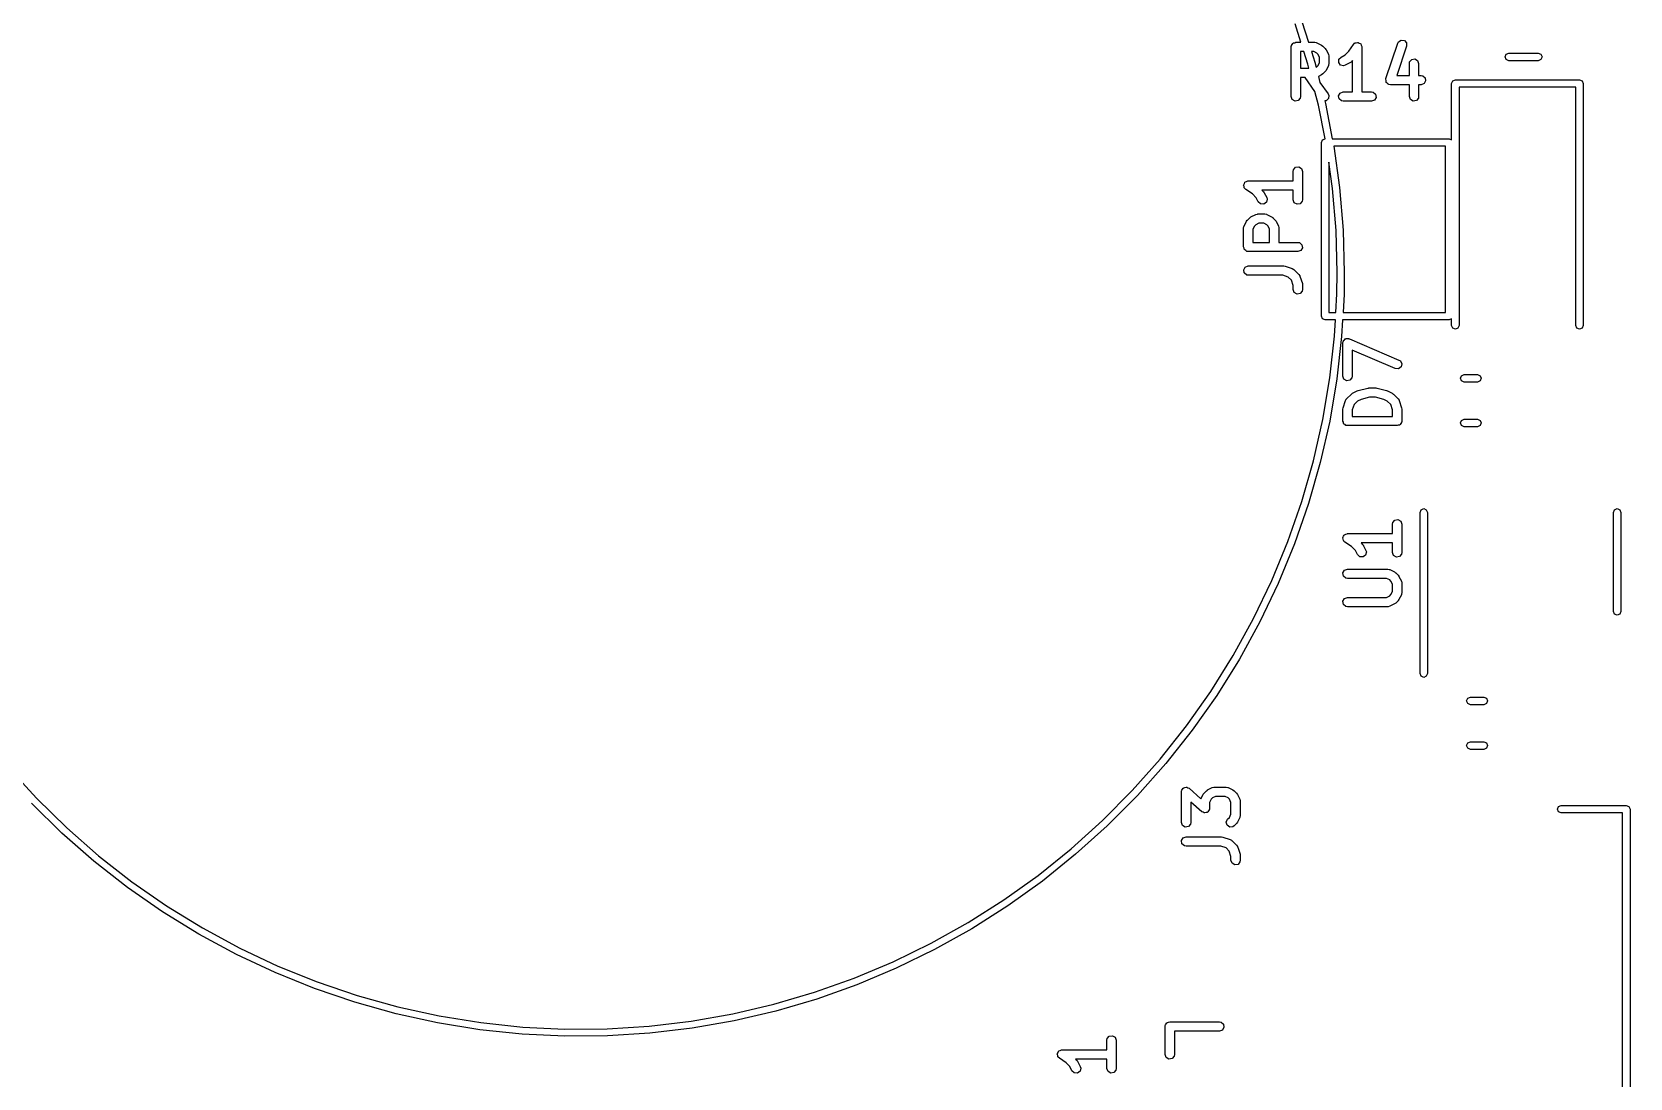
# Model space of a CAD drawing. Extents: x 158.4 to 199.9, y -104.2 to -37.4.
# Drawn here: x 174.15 to 199.92, y -70.98 to -54.12 of the extents above; entities that cross this region are included whole.
import ezdxf

# ---------------------------------------------------------------- set-up
doc = ezdxf.new("R2010")
doc.units = 0
doc.layers.add('BLACK', color=7, linetype='CONTINUOUS')

msp = doc.modelspace()

# ---------------------------------------------------------------- linework, layer by layer
at = {"layer": 'BLACK', "linetype": 'CONTINUOUS'}
for p, q in [((194.611, -54.2869), (194.517, -53.9895)), ((194.625, -53.9517), (194.732, -54.2869)), ((194.454, -54.3619), (194.455, -54.3522)), ((194.455, -54.3489), (194.456, -54.346)), ((194.455, -54.3522), (194.455, -54.3489)), ((194.456, -54.346), (194.458, -54.3363)), ((194.458, -54.3363), (194.471, -54.3213)), ((194.471, -54.3213), (194.48, -54.3045)), ((194.48, -54.3045), (194.487, -54.3021)), ((194.487, -54.3021), (194.491, -54.297)), ((194.491, -54.297), (194.51, -54.2936)), ((194.51, -54.2936), (194.529, -54.2869)), ((194.529, -54.2869), (194.611, -54.2869)), ((194.732, -54.2869), (194.833, -54.2869)), ((194.833, -54.2869), (194.859, -54.2914)), ((194.859, -54.2914), (194.862, -54.2943)), ((194.862, -54.2943), (194.867, -54.2948)), ((194.867, -54.2948), (194.943, -54.3329)), ((194.943, -54.3329), (194.961, -54.3463)), ((194.961, -54.3463), (194.963, -54.347)), ((194.963, -54.347), (195.001, -54.3851)), ((195.385, -54.4284), (195.457, -54.3203)), ((195.457, -54.3203), (195.475, -54.3015)), ((195.475, -54.3015), (195.479, -54.3003)), ((195.479, -54.3003), (195.482, -54.297)), ((195.482, -54.297), (195.503, -54.2932)), ((195.503, -54.2932), (195.524, -54.2871)), ((195.524, -54.2871), (195.528, -54.2888)), ((195.528, -54.2888), (195.532, -54.288)), ((195.532, -54.288), (195.551, -54.2989)), ((195.551, -54.2989), (195.571, -54.3077)), ((195.571, -54.3077), (195.573, -54.3115)), ((195.573, -54.3115), (195.576, -54.3137)), ((195.576, -54.3137), (195.584, -54.3341)), ((195.584, -54.3341), (195.594, -54.3537)), ((195.594, -54.3537), (195.593, -54.3578)), ((195.593, -54.3578), (195.594, -54.3619)), ((195.981, -54.8715), (196.172, -54.3001)), ((196.314, -54.3475), (196.156, -54.8202)), ((196.172, -54.3001), (196.184, -54.2772)), ((196.184, -54.2772), (196.228, -54.2503)), ((196.228, -54.2503), (196.279, -54.2579)), ((196.279, -54.2579), (196.313, -54.2962)), ((196.313, -54.2962), (196.314, -54.3475)), ((194.454, -55.1619), (194.454, -54.3619)), ((194.604, -54.4369), (194.604, -54.706)), ((194.659, -54.4369), (194.604, -54.4369)), ((194.723, -54.6386), (194.659, -54.4369)), ((194.779, -54.4369), (194.833, -54.6069)), ((194.816, -54.4369), (194.779, -54.4369)), ((194.865, -54.4616), (194.816, -54.4369)), ((194.833, -54.6069), (194.854, -54.6869)), ((194.886, -54.4825), (194.865, -54.4616)), ((194.911, -54.532), (194.886, -54.4825)), ((194.886, -54.6603), (194.911, -54.6109)), ((194.911, -54.6109), (194.911, -54.532)), ((195.001, -54.3851), (195.014, -54.4034)), ((195.014, -54.4034), (195.015, -54.4046)), ((195.015, -54.4046), (195.053, -54.4807)), ((195.053, -54.4807), (195.06, -54.5057)), ((195.06, -54.5057), (195.059, -54.5101)), ((195.059, -54.5101), (195.061, -54.5143)), ((195.061, -54.5143), (195.061, -54.6286)), ((195.219, -54.6119), (195.222, -54.5606)), ((195.249, -54.6531), (195.219, -54.6119)), ((195.222, -54.5606), (195.257, -54.5234)), ((195.257, -54.5234), (195.322, -54.4907)), ((195.322, -54.4907), (195.385, -54.4284)), ((195.42, -54.6054), (195.401, -54.6183)), ((195.444, -54.5811), (195.42, -54.6054)), ((195.444, -55.0869), (195.444, -54.5811)), ((195.594, -54.3619), (195.594, -55.0869)), ((196.358, -54.6286), (196.363, -54.6029)), ((196.363, -54.6029), (196.396, -54.5636)), ((196.396, -54.5636), (196.446, -54.5547)), ((196.446, -54.5547), (196.491, -54.5804)), ((196.491, -54.5804), (196.508, -54.6286)), ((197.903, -54.5225), (197.92, -54.4801)), ((197.92, -54.5649), (197.903, -54.5225)), ((197.92, -54.4801), (197.963, -54.4625)), ((197.963, -54.5825), (197.92, -54.5649)), ((197.963, -54.4625), (198.437, -54.4625)), ((198.437, -54.5825), (197.963, -54.5825)), ((198.437, -54.4625), (198.48, -54.4801)), ((198.48, -54.5649), (198.437, -54.5825)), ((198.48, -54.4801), (198.497, -54.5225)), ((198.497, -54.5225), (198.48, -54.5649)), ((194.604, -54.706), (194.74, -54.706)), ((194.68, -54.856), (194.604, -54.856)), ((194.604, -54.856), (194.604, -55.1619)), ((194.835, -55.0779), (194.68, -54.856)), ((194.74, -54.706), (194.723, -54.6386)), ((194.854, -54.6869), (194.865, -54.6812)), ((194.865, -54.6812), (194.886, -54.6603)), ((194.943, -54.8099), (194.892, -54.8356)), ((194.892, -54.8356), (194.917, -54.9326)), ((194.944, -54.8087), (194.943, -54.8099)), ((194.963, -54.7959), (194.944, -54.8087)), ((195.001, -54.7578), (194.963, -54.7959)), ((195.015, -54.7383), (195.001, -54.7563)), ((195.001, -54.7563), (195.001, -54.7578)), ((195.053, -54.6621), (195.015, -54.7383)), ((195.056, -54.6542), (195.053, -54.6577)), ((195.053, -54.6577), (195.053, -54.6621)), ((195.061, -54.6286), (195.056, -54.6542)), ((195.299, -54.665), (195.249, -54.6531)), ((195.324, -54.6576), (195.299, -54.665)), ((195.4, -54.6195), (195.324, -54.6576)), ((195.401, -54.6183), (195.4, -54.6195)), ((195.981, -54.8772), (195.981, -54.8715)), ((196.156, -54.8202), (196.358, -54.8202)), ((196.358, -54.8202), (196.358, -54.6286)), ((196.508, -54.6286), (196.508, -54.8202)), ((196.508, -54.8202), (196.548, -54.8202)), ((196.548, -54.8202), (196.573, -54.8248)), ((196.573, -54.8248), (196.613, -54.8577)), ((196.613, -54.8577), (196.621, -54.9083)), ((194.892, -55.2982), (194.835, -55.0779)), ((194.917, -54.9326), (195.047, -55.1189)), ((195.047, -55.1189), (195.058, -55.1425)), ((195.217, -55.1489), (195.242, -55.1045)), ((195.242, -55.1045), (195.29, -55.0869)), ((195.29, -55.0869), (195.444, -55.0869)), ((195.594, -55.0869), (195.748, -55.0869)), ((195.748, -55.0869), (195.773, -55.0914)), ((195.773, -55.0914), (195.813, -55.1244)), ((195.813, -55.1244), (195.821, -55.1749)), ((195.979, -54.8822), (195.981, -54.8772)), ((195.982, -54.9024), (195.979, -54.8822)), ((195.983, -54.9228), (195.982, -54.9024)), ((195.986, -54.9271), (195.983, -54.9228)), ((195.987, -54.9327), (195.986, -54.9271)), ((196.003, -54.9459), (195.987, -54.9327)), ((196.017, -54.9612), (196.003, -54.9459)), ((196.022, -54.962), (196.017, -54.9612)), ((196.027, -54.9657), (196.022, -54.962)), ((196.052, -54.9702), (196.027, -54.9657)), ((196.358, -54.9702), (196.052, -54.9702)), ((196.358, -55.1619), (196.358, -54.9702)), ((196.548, -54.9702), (196.508, -54.9702)), ((196.508, -54.9702), (196.508, -55.1619)), ((196.596, -54.9527), (196.548, -54.9702)), ((196.621, -54.9083), (196.596, -54.9527)), ((197.04, -54.95), (197.058, -54.9076)), ((197.04, -55.8566), (197.04, -54.95)), ((197.058, -54.9076), (197.1, -54.89)), ((197.1, -54.89), (199.1, -54.89)), ((199.04, -55.01), (197.16, -55.01)), ((197.16, -55.01), (197.16, -58.85)), ((199.04, -58.85), (199.04, -55.01)), ((199.1, -54.89), (199.142, -54.9076)), ((199.142, -54.9076), (199.16, -54.95)), ((199.16, -54.95), (199.16, -58.85)), ((194.471, -55.2101), (194.454, -55.1619)), ((194.516, -55.2358), (194.471, -55.2101)), ((194.566, -55.2269), (194.516, -55.2358)), ((194.599, -55.1876), (194.566, -55.2269)), ((194.604, -55.1619), (194.599, -55.1876)), ((194.999, -55.8403), (194.892, -55.2982)), ((195.017, -55.2299), (194.994, -55.232)), ((194.994, -55.232), (195.004, -55.2727)), ((195.004, -55.2727), (195.116, -55.84)), ((195.054, -55.1936), (195.017, -55.2299)), ((195.058, -55.1425), (195.054, -55.1936)), ((195.226, -55.1994), (195.217, -55.1489)), ((195.265, -55.2324), (195.226, -55.1994)), ((195.29, -55.2369), (195.265, -55.2324)), ((195.748, -55.2369), (195.29, -55.2369)), ((195.796, -55.2194), (195.748, -55.2369)), ((195.821, -55.1749), (195.796, -55.2194)), ((196.376, -55.2101), (196.358, -55.1619)), ((196.42, -55.2358), (196.376, -55.2101)), ((196.471, -55.2269), (196.42, -55.2358)), ((196.504, -55.1876), (196.471, -55.2269)), ((196.508, -55.1619), (196.504, -55.1876)), ((194.94, -55.9), (194.958, -55.8576)), ((194.94, -58.7), (194.94, -55.9)), ((194.958, -55.8576), (194.999, -55.8403)), ((195.116, -55.84), (197, -55.84)), ((197, -55.84), (197.04, -55.8566)), ((195.139, -55.96), (195.233, -56.6278)), ((196.94, -55.96), (195.139, -55.96)), ((196.94, -58.64), (196.94, -55.96)), ((194.487, -56.3667), (194.491, -56.341)), ((194.487, -56.5202), (194.487, -56.3667)), ((194.491, -56.341), (194.524, -56.3017)), ((194.524, -56.3017), (194.575, -56.2928)), ((194.575, -56.2928), (194.619, -56.3185)), ((194.619, -56.3185), (194.637, -56.3667)), ((194.637, -56.3667), (194.637, -56.8238)), ((195.119, -56.6406), (195.06, -56.221)), ((195.06, -56.221), (195.06, -58.64)), ((193.687, -56.5904), (193.689, -56.5865)), ((193.693, -56.6113), (193.687, -56.5904)), ((193.688, -56.5822), (193.699, -56.5634)), ((193.689, -56.5865), (193.688, -56.5822)), ((193.697, -56.6327), (193.693, -56.6113)), ((193.7, -56.6355), (193.697, -56.6327)), ((193.699, -56.5634), (193.708, -56.5434)), ((193.701, -56.6396), (193.7, -56.6355)), ((193.72, -56.6576), (193.701, -56.6396)), ((193.708, -56.5434), (193.712, -56.5415)), ((193.712, -56.5415), (193.714, -56.5378)), ((193.714, -56.5378), (193.734, -56.5303)), ((193.828, -56.7297), (193.72, -56.6576)), ((193.734, -56.5303), (193.754, -56.5207)), ((193.754, -56.5207), (193.758, -56.5217)), ((193.758, -56.5217), (193.762, -56.5202)), ((193.762, -56.5202), (194.487, -56.5202)), ((194.487, -56.6702), (193.981, -56.6702)), ((193.981, -56.6702), (194.005, -56.6946)), ((194.487, -56.8238), (194.487, -56.6702)), ((195.176, -57.3193), (195.119, -56.6406)), ((195.233, -56.6278), (195.291, -57.3128)), ((193.891, -56.792), (193.828, -56.7297)), ((193.923, -56.8573), (193.891, -56.792)), ((193.961, -56.8926), (193.923, -56.8573)), ((194.012, -56.8957), (193.961, -56.8926)), ((194.005, -56.6946), (194.018, -56.7129)), ((194.053, -56.8651), (194.012, -56.8957)), ((194.018, -56.7129), (194.019, -56.7141)), ((194.019, -56.7141), (194.058, -56.7903)), ((194.065, -56.8152), (194.053, -56.8651)), ((194.058, -56.7903), (194.065, -56.8152)), ((194.504, -56.872), (194.487, -56.8238)), ((194.549, -56.8977), (194.504, -56.872)), ((194.599, -56.8888), (194.549, -56.8977)), ((194.632, -56.8495), (194.599, -56.8888)), ((194.637, -56.8238), (194.632, -56.8495)), ((193.695, -57.2474), (193.733, -57.1712)), ((193.733, -57.1712), (193.746, -57.1532)), ((193.746, -57.1532), (193.747, -57.1517)), ((193.747, -57.1517), (193.785, -57.1136)), ((193.785, -57.1136), (193.803, -57.1008)), ((193.803, -57.1008), (193.805, -57.0996)), ((193.805, -57.0996), (193.881, -57.0615)), ((193.881, -57.0615), (193.906, -57.0541)), ((193.906, -57.0541), (193.91, -57.0551)), ((193.91, -57.0551), (193.914, -57.0536)), ((193.914, -57.0536), (194.029, -57.0536)), ((194.029, -57.0536), (194.054, -57.0581)), ((194.054, -57.0581), (194.058, -57.061)), ((194.058, -57.061), (194.062, -57.0615)), ((194.062, -57.0615), (194.138, -57.0996)), ((194.138, -57.0996), (194.156, -57.1129)), ((194.156, -57.1129), (194.158, -57.1136)), ((194.158, -57.1136), (194.196, -57.1517)), ((194.196, -57.1517), (194.209, -57.1701)), ((194.209, -57.1701), (194.21, -57.1712)), ((194.21, -57.1712), (194.248, -57.2474)), ((193.687, -57.281), (193.691, -57.2553)), ((193.687, -57.5857), (193.687, -57.281)), ((193.691, -57.2553), (193.694, -57.2519)), ((193.694, -57.2519), (193.695, -57.2474)), ((193.862, -57.2492), (193.837, -57.2987)), ((193.837, -57.2987), (193.837, -57.5107)), ((193.883, -57.2283), (193.862, -57.2492)), ((193.932, -57.2036), (193.883, -57.2283)), ((194.011, -57.2036), (193.932, -57.2036)), ((194.06, -57.2283), (194.011, -57.2036)), ((194.081, -57.2492), (194.06, -57.2283)), ((194.106, -57.2987), (194.081, -57.2492)), ((194.106, -57.5107), (194.106, -57.2987)), ((194.248, -57.2474), (194.255, -57.2724)), ((194.255, -57.2724), (194.254, -57.2767)), ((194.254, -57.2767), (194.256, -57.281)), ((194.256, -57.281), (194.256, -57.5107)), ((195.195, -58), (195.176, -57.3193)), ((195.291, -57.3128), (195.31, -58)), ((193.694, -57.604), (193.687, -57.5857)), ((193.697, -57.6232), (193.694, -57.604)), ((193.702, -57.6276), (193.697, -57.6232)), ((193.704, -57.6339), (193.702, -57.6276)), ((193.721, -57.6437), (193.704, -57.6339)), ((193.736, -57.6562), (193.721, -57.6437)), ((193.746, -57.6579), (193.736, -57.6562)), ((193.749, -57.6596), (193.746, -57.6579)), ((193.752, -57.659), (193.749, -57.6596)), ((193.762, -57.6607), (193.752, -57.659)), ((194.562, -57.6607), (193.762, -57.6607)), ((193.837, -57.5107), (194.106, -57.5107)), ((194.256, -57.5107), (194.562, -57.5107)), ((194.562, -57.5107), (194.588, -57.5152)), ((194.61, -57.6432), (194.562, -57.6607)), ((194.588, -57.5152), (194.627, -57.5482)), ((194.636, -57.5987), (194.61, -57.6432)), ((194.627, -57.5482), (194.636, -57.5987)), ((193.688, -57.9536), (193.714, -57.9092)), ((193.697, -58.0042), (193.688, -57.9536)), ((193.714, -57.9092), (193.762, -57.8917)), ((193.762, -57.8917), (194.333, -57.8917)), ((194.333, -57.8917), (194.355, -57.8956)), ((194.355, -57.8956), (194.357, -57.8955)), ((194.357, -57.8955), (194.471, -57.9336)), ((194.471, -57.9336), (194.494, -57.946)), ((194.494, -57.946), (194.497, -57.9498)), ((194.497, -57.9498), (194.501, -57.9517)), ((194.501, -57.9517), (194.577, -58.0279)), ((193.736, -58.0371), (193.697, -58.0042)), ((193.762, -58.0417), (193.736, -58.0371)), ((194.321, -58.0417), (193.762, -58.0417)), ((194.407, -58.0703), (194.321, -58.0417)), ((194.458, -58.1215), (194.407, -58.0703)), ((194.487, -58.2074), (194.458, -58.1215)), ((194.487, -58.2714), (194.487, -58.2074)), ((194.577, -58.0279), (194.592, -58.0493)), ((194.592, -58.0493), (194.592, -58.0537)), ((194.592, -58.0537), (194.595, -58.0572)), ((194.595, -58.0572), (194.633, -58.1715)), ((194.633, -58.1715), (194.636, -58.1937)), ((194.636, -58.1937), (194.637, -58.1952)), ((194.637, -58.1952), (194.637, -58.2714)), ((195.19, -58.3405), (195.195, -58)), ((195.31, -58), (195.305, -58.3437)), ((194.504, -58.3196), (194.487, -58.2714)), ((194.549, -58.3453), (194.504, -58.3196)), ((194.599, -58.3364), (194.549, -58.3453)), ((194.632, -58.2971), (194.599, -58.3364)), ((194.637, -58.2714), (194.632, -58.2971)), ((195.173, -58.64), (195.19, -58.3405)), ((195.305, -58.3437), (195.289, -58.64)), ((194.958, -58.7424), (194.94, -58.7)), ((195.06, -58.64), (195.173, -58.64)), ((195.289, -58.64), (196.94, -58.64)), ((195, -58.76), (194.958, -58.7424)), ((195.167, -58.76), (195, -58.76)), ((195.152, -59.0204), (195.167, -58.76)), ((195.282, -58.76), (195.267, -59.0301)), ((197, -58.76), (195.282, -58.76)), ((197.04, -58.7434), (197, -58.76)), ((197.04, -58.85), (197.04, -58.7434)), ((197.058, -58.8924), (197.04, -58.85)), ((197.1, -58.91), (197.058, -58.8924)), ((197.142, -58.8924), (197.1, -58.91)), ((197.16, -58.85), (197.142, -58.8924)), ((199.058, -58.8924), (199.04, -58.85)), ((199.1, -58.91), (199.058, -58.8924)), ((199.142, -58.8924), (199.1, -58.91)), ((199.16, -58.85), (199.142, -58.8924)), ((195.076, -59.6972), (195.152, -59.0204)), ((195.267, -59.0301), (195.19, -59.7132)), ((195.287, -59.1333), (195.291, -59.1077)), ((195.287, -59.6667), (195.287, -59.1333)), ((195.291, -59.1077), (195.297, -59.1009)), ((195.297, -59.1009), (195.299, -59.0923)), ((195.299, -59.0923), (195.313, -59.0818)), ((195.313, -59.0818), (195.324, -59.0684)), ((195.324, -59.0684), (195.333, -59.0668)), ((195.333, -59.0668), (195.34, -59.0615)), ((195.34, -59.0615), (195.358, -59.0625)), ((195.358, -59.0625), (195.375, -59.0595)), ((195.375, -59.0595), (195.383, -59.0639)), ((195.383, -59.0639), (195.391, -59.0644)), ((195.391, -59.0644), (196.191, -59.4073)), ((196.132, -59.5451), (195.437, -59.2471)), ((195.437, -59.2471), (195.437, -59.6667)), ((196.191, -59.4073), (196.213, -59.4215)), ((196.213, -59.4215), (196.236, -59.4673)), ((196.236, -59.4673), (196.225, -59.5173)), ((194.963, -60.3687), (195.076, -59.6972)), ((195.19, -59.7132), (195.076, -60.391)), ((195.304, -59.7149), (195.287, -59.6667)), ((195.349, -59.7405), (195.304, -59.7149)), ((195.399, -59.7316), (195.349, -59.7405)), ((195.432, -59.6923), (195.399, -59.7316)), ((195.437, -59.6667), (195.432, -59.6923)), ((196.184, -59.548), (196.132, -59.5451)), ((196.225, -59.5173), (196.184, -59.548)), ((197.182, -59.7025), (197.2, -59.6601)), ((197.2, -59.7449), (197.182, -59.7025)), ((197.2, -59.6601), (197.242, -59.6425)), ((197.242, -59.7625), (197.2, -59.7449)), ((197.242, -59.6425), (197.458, -59.6425)), ((197.458, -59.7625), (197.242, -59.7625)), ((197.458, -59.6425), (197.5, -59.6601)), ((197.5, -59.7449), (197.458, -59.7625)), ((197.5, -59.6601), (197.518, -59.7025)), ((197.518, -59.7025), (197.5, -59.7449)), ((195.347, -60.0327), (195.423, -59.9565)), ((195.423, -59.9565), (195.442, -59.9436)), ((195.442, -59.9436), (195.443, -59.9424)), ((195.443, -59.9424), (195.519, -59.9043)), ((195.519, -59.9043), (195.531, -59.9007)), ((195.531, -59.9007), (195.534, -59.8987)), ((195.534, -59.8987), (195.687, -59.8606)), ((195.714, -60.0083), (195.579, -60.0422)), ((195.687, -59.8606), (195.702, -59.8595)), ((195.702, -59.8595), (195.705, -59.8583)), ((195.705, -59.8583), (195.819, -59.8583)), ((195.81, -60.0083), (195.714, -60.0083)), ((195.945, -60.0422), (195.81, -60.0083)), ((195.819, -59.8583), (195.834, -59.8609)), ((195.834, -59.8609), (195.837, -59.8606)), ((195.837, -59.8606), (195.99, -59.8987)), ((195.99, -59.8987), (196.001, -59.9039)), ((196.001, -59.9039), (196.005, -59.9043)), ((196.005, -59.9043), (196.081, -59.9424)), ((196.081, -59.9424), (196.099, -59.9558)), ((196.099, -59.9558), (196.101, -59.9565)), ((196.101, -59.9565), (196.177, -60.0327)), ((195.287, -60.2), (195.291, -60.1779)), ((195.287, -60.3905), (195.287, -60.2)), ((195.291, -60.1763), (195.329, -60.062)), ((195.291, -60.1779), (195.291, -60.1763)), ((195.329, -60.062), (195.341, -60.0391)), ((195.341, -60.0391), (195.345, -60.0367)), ((195.345, -60.0367), (195.347, -60.0327)), ((195.466, -60.1262), (195.437, -60.2122)), ((195.437, -60.2122), (195.437, -60.3155)), ((195.521, -60.0712), (195.466, -60.1262)), ((195.579, -60.0422), (195.521, -60.0712)), ((196.003, -60.0712), (195.945, -60.0422)), ((196.058, -60.1262), (196.003, -60.0712)), ((196.087, -60.2122), (196.058, -60.1262)), ((196.087, -60.3155), (196.087, -60.2122)), ((196.177, -60.0327), (196.192, -60.054)), ((196.192, -60.054), (196.192, -60.0585)), ((196.192, -60.0585), (196.195, -60.062)), ((196.195, -60.062), (196.233, -60.1763)), ((196.233, -60.1763), (196.236, -60.1985)), ((196.236, -60.1985), (196.237, -60.2)), ((196.237, -60.2), (196.237, -60.3905)), ((194.812, -61.0328), (194.963, -60.3687)), ((195.076, -60.391), (194.923, -61.0614)), ((195.294, -60.4088), (195.287, -60.3905)), ((195.297, -60.428), (195.294, -60.4088)), ((195.302, -60.4323), (195.297, -60.428)), ((195.304, -60.4387), (195.302, -60.4323)), ((195.321, -60.4484), (195.304, -60.4387)), ((195.336, -60.461), (195.321, -60.4484)), ((195.346, -60.4627), (195.336, -60.461)), ((195.349, -60.4643), (195.346, -60.4627)), ((195.352, -60.4638), (195.349, -60.4643)), ((195.362, -60.4655), (195.352, -60.4638)), ((196.162, -60.4655), (195.362, -60.4655)), ((195.437, -60.3155), (196.087, -60.3155)), ((196.18, -60.4588), (196.162, -60.4655)), ((196.199, -60.4554), (196.18, -60.4588)), ((196.204, -60.4502), (196.199, -60.4554)), ((196.21, -60.4479), (196.204, -60.4502)), ((196.22, -60.4311), (196.21, -60.4479)), ((196.232, -60.4161), (196.22, -60.4311)), ((196.234, -60.4064), (196.232, -60.4161)), ((196.236, -60.4035), (196.234, -60.4064)), ((196.237, -60.3905), (196.235, -60.4002)), ((196.235, -60.4002), (196.236, -60.4035)), ((197.182, -60.4225), (197.2, -60.3801)), ((197.2, -60.4649), (197.182, -60.4225)), ((197.2, -60.3801), (197.242, -60.3625)), ((197.242, -60.4825), (197.2, -60.4649)), ((197.242, -60.3625), (197.458, -60.3625)), ((197.458, -60.4825), (197.242, -60.4825)), ((197.458, -60.3625), (197.5, -60.3801)), ((197.5, -60.4649), (197.458, -60.4825)), ((197.5, -60.3801), (197.518, -60.4225)), ((197.518, -60.4225), (197.5, -60.4649)), ((194.624, -61.6874), (194.812, -61.0328)), ((194.923, -61.0614), (194.734, -61.7222)), ((194.4, -62.3305), (194.624, -61.6874)), ((194.734, -61.7222), (194.508, -62.3714)), ((196.53, -61.8625), (196.548, -61.8201)), ((196.548, -61.8201), (196.59, -61.8025)), ((196.59, -61.8025), (196.632, -61.8201)), ((196.632, -61.8201), (196.65, -61.8625)), ((199.65, -61.8625), (199.668, -61.8201)), ((199.668, -61.8201), (199.71, -61.8025)), ((199.71, -61.8025), (199.752, -61.8201)), ((199.752, -61.8201), (199.77, -61.8625)), ((196.087, -62.0524), (196.091, -62.0267)), ((196.087, -62.206), (196.087, -62.0524)), ((196.091, -62.0267), (196.124, -61.9874)), ((196.124, -61.9874), (196.175, -61.9785)), ((196.175, -61.9785), (196.219, -62.0042)), ((196.219, -62.0042), (196.237, -62.0524)), ((196.237, -62.0524), (196.237, -62.5095)), ((196.53, -64.4625), (196.53, -61.8625)), ((196.65, -61.8625), (196.65, -64.4625)), ((199.65, -63.4625), (199.65, -61.8625)), ((199.77, -61.8625), (199.77, -63.4625)), ((194.141, -62.9601), (194.4, -62.3305)), ((195.287, -62.2761), (195.289, -62.2722)), ((195.293, -62.297), (195.287, -62.2761)), ((195.288, -62.2679), (195.299, -62.2491)), ((195.289, -62.2722), (195.288, -62.2679)), ((195.297, -62.3185), (195.293, -62.297)), ((195.3, -62.3212), (195.297, -62.3185)), ((195.299, -62.2491), (195.308, -62.2291)), ((195.301, -62.3254), (195.3, -62.3212)), ((195.32, -62.3434), (195.301, -62.3254)), ((195.308, -62.2291), (195.312, -62.2272)), ((195.312, -62.2272), (195.314, -62.2235)), ((195.314, -62.2235), (195.334, -62.2161)), ((195.428, -62.4154), (195.32, -62.3434)), ((195.334, -62.2161), (195.354, -62.2064)), ((195.354, -62.2064), (195.358, -62.2074)), ((195.358, -62.2074), (195.362, -62.206)), ((195.362, -62.206), (196.087, -62.206)), ((194.508, -62.3714), (194.246, -63.0069)), ((195.491, -62.4778), (195.428, -62.4154)), ((195.523, -62.5431), (195.491, -62.4778)), ((195.561, -62.5783), (195.523, -62.5431)), ((195.612, -62.5814), (195.561, -62.5783)), ((196.087, -62.356), (195.581, -62.356)), ((195.581, -62.356), (195.605, -62.3803)), ((195.605, -62.3803), (195.618, -62.3987)), ((195.653, -62.5508), (195.612, -62.5814)), ((195.618, -62.3987), (195.619, -62.3998)), ((195.619, -62.3998), (195.658, -62.476)), ((195.665, -62.5009), (195.653, -62.5508)), ((195.658, -62.476), (195.665, -62.5009)), ((196.087, -62.5095), (196.087, -62.356)), ((196.104, -62.5577), (196.087, -62.5095)), ((196.149, -62.5834), (196.104, -62.5577)), ((196.199, -62.5745), (196.149, -62.5834)), ((196.232, -62.5352), (196.199, -62.5745)), ((196.237, -62.5095), (196.232, -62.5352)), ((195.288, -62.8394), (195.314, -62.7949)), ((195.297, -62.8899), (195.288, -62.8394)), ((195.314, -62.7949), (195.362, -62.7774)), ((195.362, -62.7774), (196.01, -62.7774)), ((196.01, -62.7774), (196.035, -62.7819)), ((196.035, -62.7819), (196.039, -62.7848)), ((196.039, -62.7848), (196.043, -62.7853)), ((196.043, -62.7853), (196.119, -62.8234)), ((196.119, -62.8234), (196.137, -62.8368)), ((196.137, -62.8368), (196.139, -62.8374)), ((196.139, -62.8374), (196.177, -62.8755)), ((193.846, -63.5743), (194.141, -62.9601)), ((194.246, -63.0069), (193.949, -63.6269)), ((195.336, -62.9229), (195.297, -62.8899)), ((195.362, -62.9274), (195.336, -62.9229)), ((195.992, -62.9274), (195.362, -62.9274)), ((196.041, -62.9521), (195.992, -62.9274)), ((196.062, -62.973), (196.041, -62.9521)), ((196.087, -63.0225), (196.062, -62.973)), ((196.087, -63.1394), (196.087, -63.0225)), ((196.177, -62.8755), (196.19, -62.8939)), ((196.19, -62.8939), (196.191, -62.895)), ((196.191, -62.895), (196.229, -62.9712)), ((196.229, -62.9712), (196.236, -62.9962)), ((196.236, -62.9962), (196.235, -63.0005)), ((196.235, -63.0005), (196.237, -63.0048)), ((196.237, -63.0048), (196.237, -63.1571)), ((195.288, -63.2965), (195.314, -63.2521)), ((195.297, -63.347), (195.288, -63.2965)), ((195.336, -63.38), (195.297, -63.347)), ((195.314, -63.2521), (195.362, -63.2345)), ((195.362, -63.2345), (195.992, -63.2345)), ((195.992, -63.2345), (196.041, -63.2098)), ((196.043, -63.3766), (196.018, -63.384)), ((196.041, -63.2098), (196.062, -63.1889)), ((196.119, -63.3385), (196.043, -63.3766)), ((196.062, -63.1889), (196.087, -63.1394)), ((196.12, -63.3373), (196.119, -63.3385)), ((196.139, -63.3245), (196.12, -63.3373)), ((196.177, -63.2864), (196.139, -63.3245)), ((196.178, -63.2849), (196.177, -63.2864)), ((196.191, -63.2669), (196.178, -63.2849)), ((196.229, -63.1907), (196.191, -63.2669)), ((196.232, -63.1828), (196.229, -63.1862)), ((196.229, -63.1862), (196.229, -63.1907)), ((196.237, -63.1571), (196.232, -63.1828)), ((193.518, -64.1711), (193.846, -63.5743)), ((193.949, -63.6269), (193.618, -64.2293)), ((195.362, -63.3845), (195.336, -63.38)), ((196.01, -63.3845), (195.362, -63.3845)), ((196.014, -63.383), (196.01, -63.3845)), ((196.018, -63.384), (196.014, -63.383)), ((199.668, -63.5049), (199.65, -63.4625)), ((199.71, -63.5225), (199.668, -63.5049)), ((199.752, -63.5049), (199.71, -63.5225)), ((199.77, -63.4625), (199.752, -63.5049)), ((193.157, -64.7486), (193.518, -64.1711)), ((193.618, -64.2293), (193.253, -64.8122)), ((196.548, -64.5049), (196.53, -64.4625)), ((196.59, -64.5225), (196.548, -64.5049)), ((196.632, -64.5049), (196.59, -64.5225)), ((196.65, -64.4625), (196.632, -64.5049)), ((192.765, -65.3051), (193.157, -64.7486)), ((193.253, -64.8122), (192.857, -65.374)), ((197.282, -64.9025), (197.3, -64.8601)), ((197.3, -64.9449), (197.282, -64.9025)), ((197.3, -64.8601), (197.342, -64.8425)), ((197.342, -64.8425), (197.558, -64.8425)), ((197.558, -64.8425), (197.6, -64.8601)), ((197.6, -64.8601), (197.618, -64.9025)), ((197.618, -64.9025), (197.6, -64.9449)), ((197.342, -64.9625), (197.3, -64.9449)), ((197.558, -64.9625), (197.342, -64.9625)), ((197.6, -64.9449), (197.558, -64.9625)), ((192.342, -65.8388), (192.765, -65.3051)), ((192.857, -65.374), (192.43, -65.9127)), ((197.282, -65.6225), (197.3, -65.5801)), ((197.3, -65.6649), (197.282, -65.6225)), ((197.3, -65.5801), (197.342, -65.5625)), ((197.342, -65.6825), (197.3, -65.6649)), ((197.342, -65.5625), (197.558, -65.5625)), ((197.558, -65.6825), (197.342, -65.6825)), ((197.558, -65.5625), (197.6, -65.5801)), ((197.6, -65.6649), (197.558, -65.6825)), ((197.6, -65.5801), (197.618, -65.6225)), ((197.618, -65.6225), (197.6, -65.6649)), ((191.89, -66.348), (192.342, -65.8388)), ((192.43, -65.9127), (191.974, -66.4268)), ((173.768, -65.9684), (174.228, -66.4713)), ((191.41, -66.8313), (191.89, -66.348)), ((191.974, -66.4268), (191.489, -66.9146)), ((192.683, -66.3667), (192.685, -66.3556)), ((192.683, -66.8619), (192.683, -66.3667)), ((192.684, -66.3521), (192.686, -66.3495)), ((192.685, -66.3556), (192.684, -66.3521)), ((192.686, -66.3495), (192.688, -66.341)), ((192.688, -66.341), (192.701, -66.3255)), ((192.701, -66.3255), (192.711, -66.3082)), ((192.711, -66.3082), (192.717, -66.3063)), ((192.717, -66.3063), (192.721, -66.3017)), ((192.721, -66.3017), (192.74, -66.2982)), ((192.74, -66.2982), (192.76, -66.2917)), ((192.76, -66.2917), (192.765, -66.2938)), ((192.765, -66.2938), (192.771, -66.2928)), ((192.771, -66.2928), (192.789, -66.3029)), ((192.789, -66.3029), (192.807, -66.3102)), ((192.807, -66.3102), (192.999, -66.4782)), ((192.999, -66.4782), (193.034, -66.4093)), ((193.034, -66.4093), (193.047, -66.3913)), ((193.047, -66.3913), (193.048, -66.3898)), ((193.048, -66.3898), (193.086, -66.3517)), ((193.086, -66.3517), (193.104, -66.3389)), ((193.104, -66.3389), (193.105, -66.3377)), ((193.105, -66.3377), (193.182, -66.2996)), ((193.183, -66.4664), (193.162, -66.4873)), ((193.182, -66.2996), (193.207, -66.2922)), ((193.233, -66.4417), (193.183, -66.4664)), ((193.207, -66.2922), (193.211, -66.2932)), ((193.211, -66.2932), (193.215, -66.2917)), ((193.215, -66.2917), (193.406, -66.2917)), ((193.388, -66.4417), (193.233, -66.4417)), ((193.437, -66.4664), (193.388, -66.4417)), ((193.406, -66.2917), (193.431, -66.2962)), ((193.431, -66.2962), (193.435, -66.2991)), ((193.435, -66.2991), (193.439, -66.2996)), ((193.458, -66.4873), (193.437, -66.4664)), ((193.439, -66.2996), (193.515, -66.3377)), ((193.515, -66.3377), (193.533, -66.351)), ((193.533, -66.351), (193.535, -66.3517)), ((193.535, -66.3517), (193.573, -66.3898)), ((193.573, -66.3898), (193.586, -66.4082)), ((193.586, -66.4082), (193.587, -66.4093)), ((193.587, -66.4093), (193.625, -66.4855)), ((174.636, -67.0322), (174.145, -66.5512)), ((174.228, -66.4713), (174.714, -66.9478)), ((193.013, -66.6898), (192.833, -66.5319)), ((192.833, -66.5319), (192.833, -66.8619)), ((193.032, -66.6971), (193.013, -66.6898)), ((193.05, -66.7072), (193.032, -66.6971)), ((193.056, -66.7062), (193.05, -66.7072)), ((193.061, -66.7083), (193.056, -66.7062)), ((193.08, -66.7018), (193.061, -66.7083)), ((193.1, -66.6983), (193.08, -66.7018)), ((193.104, -66.6937), (193.1, -66.6983)), ((193.11, -66.6918), (193.104, -66.6937)), ((193.12, -66.6745), (193.11, -66.6918)), ((193.133, -66.659), (193.12, -66.6745)), ((193.135, -66.6505), (193.133, -66.659)), ((193.136, -66.6479), (193.135, -66.6505)), ((193.138, -66.6333), (193.136, -66.6444)), ((193.136, -66.6444), (193.136, -66.6479)), ((193.162, -66.4873), (193.138, -66.5368)), ((193.138, -66.5368), (193.138, -66.6333)), ((193.483, -66.5368), (193.458, -66.4873)), ((193.483, -66.7299), (193.483, -66.5368)), ((193.625, -66.4855), (193.633, -66.5105)), ((193.633, -66.5105), (193.631, -66.5148)), ((193.631, -66.5148), (193.633, -66.519)), ((193.633, -66.519), (193.633, -66.7476)), ((198.746, -66.6471), (198.763, -66.6047)), ((198.763, -66.6895), (198.746, -66.6471)), ((198.763, -66.6047), (198.806, -66.5871)), ((198.806, -66.7071), (198.763, -66.6895)), ((198.806, -66.5871), (199.856, -66.5871)), ((199.796, -66.7071), (198.806, -66.7071)), ((199.796, -74.8929), (199.796, -66.7071)), ((199.856, -66.5871), (199.898, -66.6047)), ((199.898, -66.6047), (199.916, -66.6471)), ((199.916, -66.6471), (199.916, -74.9529)), ((174.714, -66.9478), (175.227, -67.3964)), ((190.904, -67.2869), (191.41, -66.8313)), ((191.489, -66.9146), (190.978, -67.3745)), ((192.701, -66.9101), (192.683, -66.8619)), ((192.745, -66.9358), (192.701, -66.9101)), ((192.796, -66.9269), (192.745, -66.9358)), ((192.828, -66.8876), (192.796, -66.9269)), ((192.833, -66.8619), (192.828, -66.8876)), ((193.407, -66.8554), (193.429, -66.8089)), ((193.42, -66.9049), (193.407, -66.8554)), ((193.462, -66.9343), (193.42, -66.9049)), ((193.429, -66.8089), (193.458, -66.7794)), ((193.458, -66.7794), (193.483, -66.7299)), ((193.514, -66.9299), (193.462, -66.9343)), ((193.535, -66.9149), (193.514, -66.9299)), ((193.573, -66.8768), (193.535, -66.9149)), ((193.574, -66.8754), (193.573, -66.8768)), ((193.587, -66.8573), (193.574, -66.8754)), ((193.625, -66.7812), (193.587, -66.8573)), ((193.626, -66.7767), (193.625, -66.7812)), ((193.628, -66.7733), (193.626, -66.7767)), ((193.633, -66.7476), (193.628, -66.7733)), ((175.153, -67.485), (174.636, -67.0322)), ((192.684, -67.1536), (192.71, -67.1092)), ((192.693, -67.2042), (192.684, -67.1536)), ((192.732, -67.2371), (192.693, -67.2042)), ((192.71, -67.1092), (192.758, -67.0917)), ((192.758, -67.2417), (192.732, -67.2371)), ((192.758, -67.0917), (193.329, -67.0917)), ((193.329, -67.0917), (193.352, -67.0956)), ((193.352, -67.0956), (193.353, -67.0955)), ((193.353, -67.0955), (193.467, -67.1336)), ((193.467, -67.1336), (193.49, -67.146)), ((193.49, -67.146), (193.493, -67.1498)), ((193.493, -67.1498), (193.497, -67.1517)), ((193.497, -67.1517), (193.573, -67.2279)), ((193.573, -67.2279), (193.588, -67.2493)), ((175.695, -67.9082), (175.153, -67.485)), ((175.227, -67.3964), (175.763, -67.8157)), ((190.373, -67.7137), (190.904, -67.2869)), ((190.978, -67.3745), (190.443, -67.8053)), ((193.317, -67.2417), (192.758, -67.2417)), ((193.403, -67.2703), (193.317, -67.2417)), ((193.454, -67.3215), (193.403, -67.2703)), ((193.483, -67.4074), (193.454, -67.3215)), ((193.483, -67.4714), (193.483, -67.4074)), ((193.501, -67.5196), (193.483, -67.4714)), ((193.588, -67.2493), (193.588, -67.2537)), ((193.588, -67.2537), (193.591, -67.2572)), ((193.591, -67.2572), (193.629, -67.3715)), ((193.628, -67.4971), (193.596, -67.5364)), ((193.633, -67.4714), (193.628, -67.4971)), ((193.629, -67.3715), (193.632, -67.3937)), ((193.632, -67.3937), (193.633, -67.3952)), ((193.633, -67.3952), (193.633, -67.4714)), ((189.819, -68.1101), (190.373, -67.7137)), ((193.545, -67.5453), (193.501, -67.5196)), ((193.596, -67.5364), (193.545, -67.5453)), ((176.259, -68.3006), (175.695, -67.9082)), ((175.763, -67.8157), (176.322, -68.2043)), ((190.443, -67.8053), (189.884, -68.2055)), ((176.322, -68.2043), (176.903, -68.5612)), ((189.244, -68.475), (189.819, -68.1101)), ((189.884, -68.2055), (189.303, -68.5738)), ((176.845, -68.6608), (176.259, -68.3006)), ((188.65, -68.8072), (189.244, -68.475)), ((177.45, -68.9877), (176.845, -68.6608)), ((176.903, -68.5612), (177.502, -68.8851)), ((189.303, -68.5738), (188.703, -68.9092)), ((178.072, -69.2804), (177.45, -68.9877)), ((177.502, -68.8851), (178.118, -69.175)), ((188.038, -69.1058), (188.65, -68.8072)), ((188.703, -68.9092), (188.085, -69.2105)), ((178.709, -69.5379), (178.072, -69.2804)), ((178.118, -69.175), (178.749, -69.4301)), ((187.41, -69.3697), (188.038, -69.1058)), ((188.085, -69.2105), (187.452, -69.4769)), ((179.36, -69.7595), (178.709, -69.5379)), ((178.749, -69.4301), (179.394, -69.6496)), ((186.768, -69.5981), (187.41, -69.3697)), ((187.452, -69.4769), (186.804, -69.7075)), ((180.022, -69.9443), (179.36, -69.7595)), ((179.394, -69.6496), (180.05, -69.8327)), ((185.452, -69.9459), (186.115, -69.7904)), ((186.115, -69.7904), (186.768, -69.5981)), ((186.804, -69.7075), (186.145, -69.9016)), ((180.693, -70.092), (180.022, -69.9443)), ((180.05, -69.8327), (180.715, -69.979)), ((180.715, -69.979), (181.387, -70.0878)), ((184.105, -70.1448), (184.781, -70.0641)), ((184.781, -70.0641), (185.452, -69.9459)), ((185.475, -70.0586), (184.798, -70.1779)), ((186.145, -69.9016), (185.475, -70.0586)), ((192.478, -70.0817), (192.496, -70.075)), ((192.496, -70.075), (193.296, -70.075)), ((193.296, -70.075), (193.322, -70.0795)), ((181.372, -70.2019), (180.693, -70.092)), ((182.056, -70.2737), (181.372, -70.2019)), ((181.387, -70.0878), (182.064, -70.159)), ((182.742, -70.3073), (182.056, -70.2737)), ((182.064, -70.159), (182.745, -70.1923)), ((183.43, -70.3025), (182.742, -70.3073)), ((182.745, -70.1923), (183.426, -70.1875)), ((183.426, -70.1875), (184.105, -70.1448)), ((184.116, -70.2593), (183.43, -70.3025)), ((184.798, -70.1779), (184.116, -70.2593)), ((191.488, -70.3458), (191.521, -70.3065)), ((191.521, -70.3065), (191.571, -70.2976)), ((191.571, -70.2976), (191.615, -70.3232)), ((191.615, -70.3232), (191.633, -70.3714)), ((192.421, -70.15), (192.423, -70.1403)), ((192.421, -70.6), (192.421, -70.15)), ((192.422, -70.137), (192.424, -70.1341)), ((192.423, -70.1403), (192.422, -70.137)), ((192.424, -70.1341), (192.426, -70.1243)), ((192.426, -70.1243), (192.438, -70.1094)), ((192.438, -70.1094), (192.448, -70.0925)), ((192.448, -70.0925), (192.454, -70.0902)), ((192.454, -70.0902), (192.459, -70.085)), ((192.459, -70.085), (192.478, -70.0817)), ((193.296, -70.225), (192.571, -70.225)), ((192.571, -70.225), (192.571, -70.6)), ((193.344, -70.2075), (193.296, -70.225)), ((193.322, -70.0795), (193.361, -70.1125)), ((193.37, -70.163), (193.344, -70.2075)), ((193.361, -70.1125), (193.37, -70.163)), ((190.684, -70.587), (190.695, -70.5681)), ((190.685, -70.5912), (190.684, -70.587)), ((190.695, -70.5681), (190.704, -70.5482)), ((190.704, -70.5482), (190.708, -70.5463)), ((190.708, -70.5463), (190.71, -70.5425)), ((190.71, -70.5425), (190.73, -70.5351)), ((190.73, -70.5351), (190.75, -70.5255)), ((190.75, -70.5255), (190.754, -70.5265)), ((190.754, -70.5265), (190.758, -70.525)), ((190.758, -70.525), (191.483, -70.525)), ((191.483, -70.3714), (191.488, -70.3458)), ((191.483, -70.525), (191.483, -70.3714)), ((191.633, -70.3714), (191.633, -70.8286)), ((190.683, -70.5952), (190.685, -70.5912)), ((190.689, -70.6161), (190.683, -70.5952)), ((190.693, -70.6375), (190.689, -70.6161)), ((190.696, -70.6403), (190.693, -70.6375)), ((190.698, -70.6444), (190.696, -70.6403)), ((190.716, -70.6624), (190.698, -70.6444)), ((190.825, -70.7345), (190.716, -70.6624)), ((190.887, -70.7968), (190.825, -70.7345)), ((190.919, -70.8621), (190.887, -70.7968)), ((191.483, -70.675), (190.977, -70.675)), ((190.977, -70.675), (191.002, -70.6993)), ((191.002, -70.6993), (191.014, -70.7177)), ((191.014, -70.7177), (191.016, -70.7188)), ((191.016, -70.7188), (191.054, -70.795)), ((191.061, -70.82), (191.049, -70.8699)), ((191.054, -70.795), (191.061, -70.82)), ((191.483, -70.8286), (191.483, -70.675)), ((191.501, -70.8768), (191.483, -70.8286)), ((191.633, -70.8286), (191.628, -70.8542)), ((192.439, -70.6482), (192.421, -70.6)), ((192.483, -70.6739), (192.439, -70.6482)), ((192.534, -70.665), (192.483, -70.6739)), ((192.567, -70.6257), (192.534, -70.665)), ((192.571, -70.6), (192.567, -70.6257)), ((190.957, -70.8974), (190.919, -70.8621)), ((191.008, -70.9005), (190.957, -70.8974)), ((191.049, -70.8699), (191.008, -70.9005)), ((191.545, -70.9024), (191.501, -70.8768)), ((191.596, -70.8935), (191.545, -70.9024)), ((191.628, -70.8542), (191.596, -70.8935))]:
    msp.add_line(p, q, dxfattribs=at)

doc.saveas('drawing.dxf')
